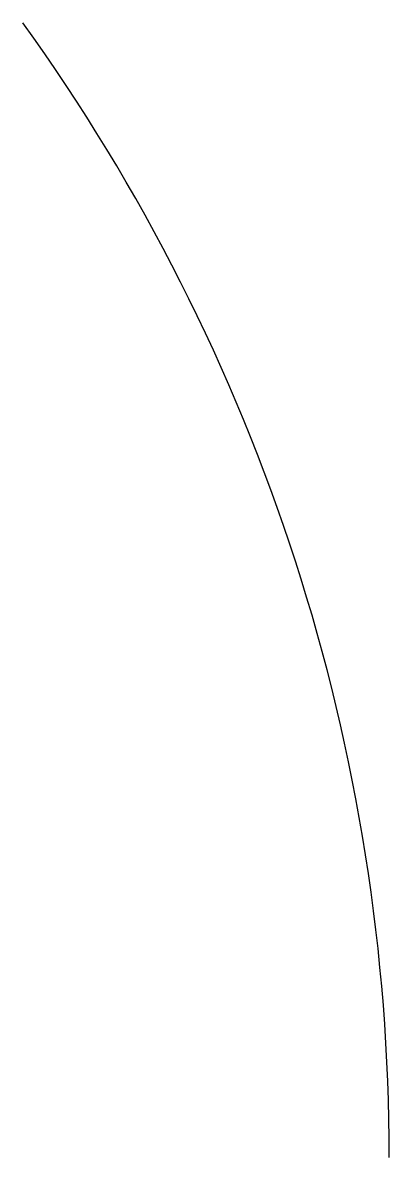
# Model space of a CAD drawing. Extents: x 161 to 199, y 0 to 116.
import ezdxf

# ---------------------------------------------------------------- set-up
doc = ezdxf.new("R2010")
doc.units = 0
doc.layers.get('0').update_dxf_attribs({"linetype": 'CONTINUOUS'})

msp = doc.modelspace()

# ---------------------------------------------------------------- linework, layer by layer
msp.add_lwpolyline([(198.98, 0, 0.157543), (161.36, 116.43)], format="xyb")

doc.saveas('drawing.dxf')
